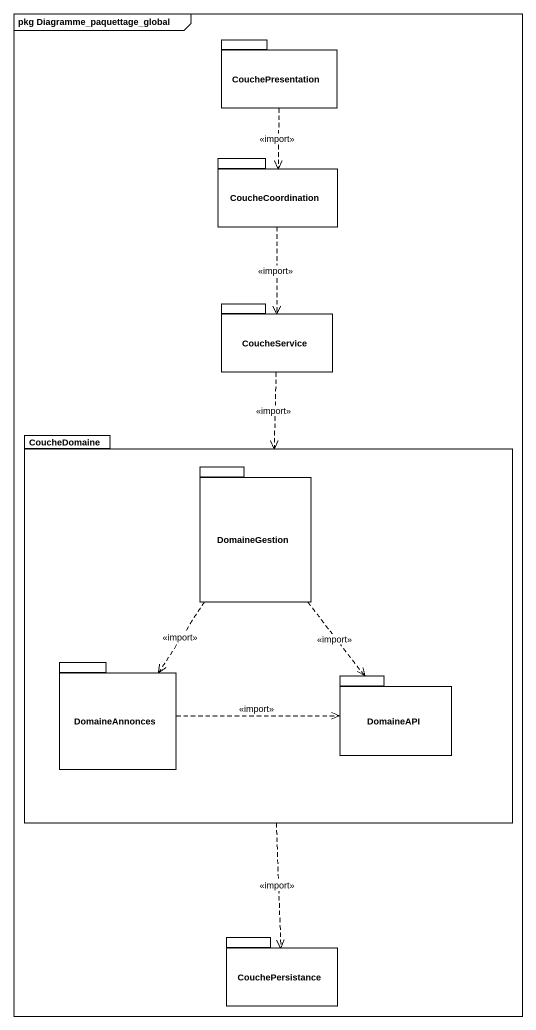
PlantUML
@startuml
mainframe pkg Diagramme_paquettage_global
package CouchePresentation {
}
package CoucheCoordination {
}
package CoucheService {
}
package CoucheDomaine {
  package DomaineGestion {
  }
  package DomaineAnnonces {
  }
  package DomaineAPI {
  }
}
package CouchePersistance {
}
CouchePresentation ..> CoucheCoordination : <<import>>
CoucheCoordination ..> CoucheService : <<import>>
CoucheService ..> CoucheDomaine : <<import>>
CoucheDomaine ..> CouchePersistance : <<import>>
DomaineGestion ..> DomaineAnnonces : <<import>>
DomaineGestion ..> DomaineAPI : <<import>>
DomaineAnnonces .right.> DomaineAPI : <<import>>
@enduml
